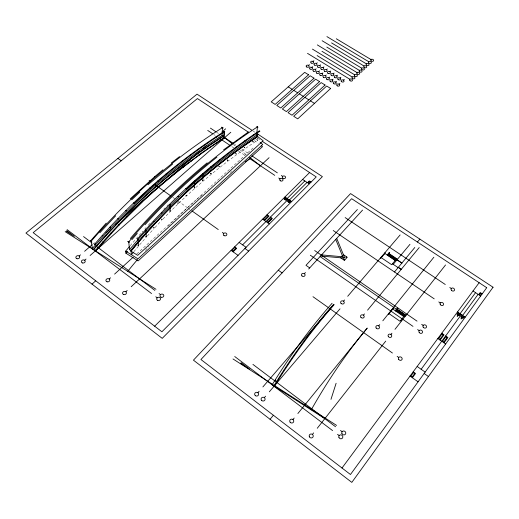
<?xml version="1.0" encoding="UTF-8"?>
<svg xmlns="http://www.w3.org/2000/svg" width="519" height="519" viewBox="0 0 519 519"><rect width="100%" height="100%" fill="white"/><g stroke="black" fill="none" stroke-linecap="round" stroke-linejoin="round"><path stroke-width="0.39" stroke-dasharray="2.6 1.95" d="M257.638 138.132L257.418 140.351A1272.906 813.76 63.3 0 0 162.577 219.459M136.769 253.908L253.635 147.422M92.538 244.404L94.983 242.282M252.974 130.957L254.991 132.287M257.502 138.184L260.875 140.409M216.449 132.144L218.46 133.487M234.523 144.224L235.86 145.119M241.88 149.141L247.907 153.17M213.757 134.473L215.093 135.368M231.85 146.605L233.861 147.947M238.552 151.094L245.253 155.59M172.821 197.343L174.793 198.738M178.088 201.074L187.307 207.613M187.962 208.08L189.941 209.475M255.88 139.17L259.623 142.05M254.427 140.415L258.151 143.283M233.252 144.516L235.152 146.001M240.213 149.952L246.531 154.896M133.863 251.715A1272.906 813.76 63.3 0 1 146.287 237.177M147.357 235.957A1272.906 813.76 63.3 0 1 153.845 228.769M154.928 227.588A1272.906 813.76 63.3 0 1 161.474 220.601M130.165 245.753A1260.735 812.027 63.3 0 1 142.842 231.189M144.769 229.054A1260.735 812.027 63.3 0 1 146.099 227.588M148.278 225.22A1260.735 812.027 63.3 0 1 151.081 222.216M163.809 209.06A1260.735 812.027 63.3 0 1 164.925 207.944M167.034 205.855A1260.735 812.027 63.3 0 1 168.208 204.7M145.359 250.469A1176.242 773.563 63.8 0 1 149.05 246.343M168.312 226.031A1176.242 773.563 63.8 0 1 195.215 200.782M196.416 199.737A1176.242 773.563 63.8 0 1 202.429 194.573M230.417 172.47A1176.242 773.563 63.8 0 1 231.643 171.568"/><path stroke-width="0.78" d="M174.339 167.416L174.786 167.378M145.884 230.164L145.359 230.177L145.884 230.131L146.293 236.547L145.781 236.593L146.293 236.534M137.957 239.227L137.425 239.214L137.957 239.214L138.45 245.558L137.924 245.591L138.45 245.526M194.612 187.794L194.119 187.826L194.612 187.833L194.696 181.248L194.197 181.248L194.69 181.222M202.845 180.586L202.365 180.554L202.851 180.573L203.013 173.969L202.52 173.975L203.007 173.956M222.093 135.433L222.482 127.642A1304.052 849.376 64.9 0 0 91.273 241.063L92.421 248.465L93.66 249.736A1270.661 833.157 65 0 1 223.131 136.607L223.164 136.043L222.093 135.433A1270.804 834.027 65 0 0 92.421 248.465M223.67 138.106L224.24 131.638L224.111 138.138M95.022 244.702L94.529 244.319L95.042 244.67M397.21 308.325L397.677 308.643M256.613 135.115L257.418 126.902A1537.784 920.109 63.9 0 0 128.757 241.886L129.49 249.684L130.723 250.456L130.775 251.021L137.684 255.354L263.146 140.772L257.534 136.465L257.593 135.868L256.613 135.115A1490.711 901.256 64.1 0 0 129.49 249.684M134.194 203.24C161.922 176.525 192.231 152.476 224.727 131.807L224.422 131.352L224.695 131.832M207.542 142.764L207.918 142.816M182.578 160.922L182.999 160.961L182.584 160.812M392.085 309.486L393.058 308.28M393.22 308.409L389.133 313.716L400.039 321.287L404.891 315.117M397.807 308.487L397.366 308.15M215.969 136.932L216.3 136.932L215.975 137.165M199.205 148.46L199.601 148.479M174.436 173.58L201.197 153.176L219.874 140.441L224.039 137.749L224.377 138.048M174.89 173.644L174.442 173.651M190.882 154.526L191.277 154.707L190.869 154.681M330.979 399.351L336.117 383.256M142.654 201.677C164.899 180.787 196.007 155.972 224.403 138.073M244.241 147.597L244.696 147.643L244.235 147.688M244.786 140.947L245.247 140.993L244.78 141.012M182.61 167.092L183.051 167.099M183.032 167.235L182.63 167.228M252.734 141.661L253.181 141.7M253.175 141.791L252.727 141.745M253.356 134.998L253.81 135.044M253.804 135.135L253.356 135.115M190.823 160.832L191.245 160.838M191.226 160.994L190.836 160.981M274.097 385.552C291.62 356.884 311.426 329.571 333.633 304.342M199.075 154.779L199.491 154.792M199.484 154.928L199.075 154.922M344.097 259.61L344.499 259.714M344.467 259.811L344.078 259.695M464.388 316.603L463.013 318.484L460.82 316.999L462.195 315.124M462.643 315.429L478.109 294.325M478.622 294.662L480.192 292.515L482.222 293.864M460.989 318.789L462.241 317.083M461.196 318.932L462.448 317.219M444.017 342.806L447.916 337.473L445.659 335.923M460.522 313.989L459.14 315.863L456.954 314.384L458.335 312.516M421.149 369.281L461.359 314.559M457.122 316.168L458.381 314.469M457.33 316.311L458.582 314.605M412.397 377.767L415.55 373.492L413.195 371.818M440.131 340.12L444.056 334.794L441.766 333.211M460.068 313.69L475.573 292.638M342.002 468.008L479.141 282.712M207.36 148.921L207.762 148.94M207.749 149.102L207.366 149.089M312.425 434.429L313.638 432.885M317.252 428.279L385.721 341.126M390.924 334.496L391.942 333.198M394.985 329.331L445.549 264.956M384.43 253.311L385.079 252.759M174.358 167.261L174.767 167.267M395.251 310.738L397.256 308.228M395.757 311.089L397.762 308.578M378.708 325.919L379.739 324.641M382.808 320.813L433.858 257.229M292.976 419.56L294.202 418.048M297.867 413.533L367.244 328.079A1613.967 831.075 62 0 0 311.205 409.906M346.231 257.203L346.621 257.314M346.588 257.43L346.205 257.34M343.669 257.372L344.058 257.482M344.032 257.586L343.643 257.508M363.417 315.182L364.461 313.924M367.562 310.161L419.216 247.557M394.492 271.969L414.785 247.498M270.055 419.287L273.409 415.252M417.419 242.036L419.845 239.116M384.313 253.96L384.903 253.46L395.244 260.454M393.227 264.32L409.971 244.313M387.648 255.348L389.581 253.071M264.34 397.658L265.592 396.192M269.322 391.813L339.997 308.837M387.168 255.024L389.101 252.753M343.5 301.202L344.558 299.969M347.704 296.284L400.123 234.945M384.871 253.499L381.29 257.696L391.683 264.709L396.016 259.539L396.795 260.058M95.937 250.638L118.994 225.155L142.641 201.774M130.321 238.558C153.663 211.149 179.36 185.724 207.165 162.843M131.969 239.596L137.256 233.453M257.891 392.727L259.15 391.274M262.893 386.927L333.86 304.504M207.555 142.615L207.937 142.615M137.405 239.051C172.963 197.648 213.945 160.806 259.532 130.736M94.536 244.306C132.124 200.723 175.772 162.246 224.39 131.372M334.132 304.692C311.951 329.915 292.171 357.208 274.674 385.87L274.116 385.559M341.405 256.665L342.352 255.601M223.708 138.028L224.091 138.054M224.078 138.216L223.695 138.19M215.683 143.27L216.073 143.296M216.034 143.484L215.716 143.478M304.361 273.721L305.444 272.54M308.682 269.004L362.554 210.117M106.207 223.138L90.767 240.647A3.451 1.31 42.6 0 1 91.681 241.225L91.779 241.478A3.471 1.33 42.7 0 1 90.864 240.907L90.501 240.589M99.869 232.713L115.679 215.768M144.996 224.753C167.105 200.353 191.115 177.667 216.903 157.186M357.383 209.514L305.989 265.319L309.687 267.901M290.919 201.08L289.349 202.65L287.435 201.353L289.005 199.789M289.401 200.055L307.053 182.403M288.376 201.872L289.803 200.444M307.501 182.701L309.298 180.897L311.082 182.078M288.558 201.995L289.978 200.568M267.934 222.911L272.371 218.473L270.405 217.117M285.178 199.705L286.605 198.284M233.128 251.858L236.69 248.309L234.646 246.856M264.554 220.575L269.017 216.131L267.013 214.756M287.15 198.53L304.835 180.923M287.545 198.796L285.969 200.36L284.062 199.069L285.632 197.505M242.594 244.858L288.272 199.29M154.649 326.198L309.584 172.542M284.996 199.581L286.423 198.161M131.722 199.809L139.825 192.179M130.211 198.861L154.681 176.713M125.838 291.749L127.181 290.491M131.19 286.741L269.082 157.685M339.056 84.227L339.932 83.416M343.442 80.166L344.311 79.355M335.624 82.119L336.507 81.308M340.023 78.064L340.892 77.266M332.212 80.01L333.088 79.199M336.617 75.975L337.486 75.177M186.379 189.013C209.287 167.806 233.861 148.395 259.909 131.177M328.799 77.908L329.682 77.104M333.217 73.886L334.093 73.088M109.204 279.027L110.553 277.795M114.595 274.11L133.175 257.184M325.4 75.806L326.282 75.008M329.825 71.804L330.707 71.012M92.032 284.127L95.71 280.805M256.457 135.796L258.092 134.324M322.014 73.717L322.896 72.92M326.445 69.728L327.327 68.943M318.627 71.635L319.516 70.837M323.078 67.658L323.953 66.873M315.26 69.552L316.149 68.761M319.717 65.595L320.599 64.817M311.893 67.483L312.788 66.692M316.363 63.539L317.245 62.76M84.668 260.266L86.037 259.065M90.118 255.491L230.806 132.248M308.539 65.413L309.434 64.628M313.015 61.489L313.904 60.71M147.973 184.79L172.691 163.972M79.141 256.036L80.51 254.848M84.603 251.293L91.928 244.929M105.973 232.739L110.858 228.496M115.743 224.253L199.393 151.619M203.059 148.44L206.724 145.262M221.989 132.001L225.648 128.822M154.694 176.707L162.94 169.778M199.556 148.687L199.205 148.648M171.231 163.063L179.568 156.569M223.566 149.861L248.419 131.949M392.28 309.596L392.857 309.084L403.724 316.603M389.179 252.688L389.613 252.844M389.503 253.136L389.101 253.025M127.934 241.348L128.219 241.445A3.627 1.466 42.1 0 1 129.199 242.055L129.289 242.328A3.652 1.486 42.2 0 1 128.31 241.718L127.921 241.367M321.579 254.907L342.845 256.788M320.56 256.016L343.844 258.079M95.911 250.619L95.457 250.379C119.487 222.56 146.001 195.708 174.89 173.567M336.306 38.769L369.379 58.582M369.781 58.822L370.988 59.549M326.918 36.609L367.076 60.723M367.478 60.963L368.685 61.69M331.576 42.902L364.76 62.877M365.162 63.117L366.375 63.85M322.143 40.735L362.431 65.044M362.839 65.284L364.053 66.017M326.801 47.086L360.095 67.217M360.497 67.464L361.711 68.197M317.323 44.9L357.74 69.403M358.149 69.65L359.362 70.389M321.975 51.303L355.379 71.603M355.787 71.849L357.001 72.589M312.444 49.11L353.004 73.815M353.407 74.061L354.626 74.801M317.096 55.572L350.61 76.034M351.019 76.28L352.245 77.026M307.52 53.366L348.21 78.265M348.619 78.518L349.845 79.264M129.666 246.343A1260.735 812.027 63.3 0 0 125.695 251.125L137.963 258.832L262.75 144.457L260.246 142.53M125.695 251.125L125.903 253.207L138.132 260.901L262.517 146.643L261.265 145.683M288.227 86.861L292.152 89.333M293.754 90.345L297.692 92.83M299.301 93.842L303.258 96.339M304.874 97.358L308.85 99.862M310.472 100.887L314.469 103.404M66.134 231.156L74.34 236.359L66.769 230.624M65.193 231.669L155.992 289.284M240.466 363.3L249.853 369.32L241.05 362.645M233.018 358.973L336.61 425.411M324.823 418.645L272.144 384.845A1762.323 899.998 62.8 0 1 332.095 303.258M251.624 130.068L197.032 94.153L25.95 233.063L162.226 338.369L322.39 176.629L256.341 133.175M248.056 131.949L197.434 98.558L33.184 232.655L161.902 331.777L316.227 176.921L262.231 141.298M473.036 290.958L480.652 296.018M302.609 179.451L309.285 183.882M345.161 217.597L445.276 284.496M449.791 287.513L451.296 288.525M210.429 128.115L215.781 131.696M222.476 136.166L233.18 143.328M251.923 155.856L277.354 172.853M281.304 175.5L282.628 176.382M207.723 130.431L212.414 133.571M219.115 138.067L230.514 145.703M249.276 158.282L274.746 175.357M278.709 178.011L280.033 178.893M389.114 253.629L397.476 259.241M388.854 253.927L397.223 259.545M397.035 259.772L401.901 263.036M396.983 259.831L401.849 263.094M396.068 259.481L396.847 260M388.322 254.557L395.919 259.662M388.063 254.861L395.66 259.961M387.725 255.257L395.322 260.363M398.358 267.304L401.291 269.283M398.261 267.421L401.193 269.4M392.448 263.795L398.105 267.603M457.499 311.951L465.225 317.167M284.905 197.012L291.652 201.58M333.211 230.507L434.215 298.847M438.769 301.928L440.294 302.96M343.416 254.66L347.217 257.262L344.428 260.408L340.613 257.794M314.67 250.534L417.023 321.138M421.642 324.33L423.186 325.394M397.269 309.194L406.046 315.247M397.009 309.525L405.78 315.584M320.087 256.535L396.425 309.266M396.931 309.616L405.709 315.682M404.522 315.584L405.339 316.149M437.828 338.531L445.685 343.961M396.451 310.219L404.418 315.721M396.14 310.609L404.158 316.058M262.549 219.187L269.387 223.916M310.33 255.225L412.994 326.367M417.626 329.578L419.177 330.648M400.83 320.281L401.648 320.846M417.159 366.459L425.152 372.11M239.136 242.405L246.071 247.316M278.294 270.204L282.109 272.903M424.146 373.485L428.435 376.522M117.897 158.405L121.232 160.767M149.115 180.534L150.432 181.468M155.038 184.738L170.842 195.942M191.913 210.876L218.259 229.554M222.346 232.454L223.715 233.42M244.929 248.458L248.646 251.099M312.976 296.699L392.429 353.024M397.145 356.365L398.715 357.481M410.036 376.087L418.074 381.815M231.078 250.392L238.046 255.367M83.546 236.586L91.895 242.892M95.749 245.798L154.844 290.387M159.073 293.579L160.481 294.643M252.928 364.396L335.572 426.754M340.483 430.465L342.131 431.698M67.113 229.638L151.548 293.553M155.778 296.758L157.192 297.828M234.731 356.521L332.601 430.608M337.525 434.338L339.166 435.584M223.131 136.607L231.987 143.529M249.697 157.367L260.447 165.769M256.911 126.623L257.048 126.753A2.751 1.395 52.9 0 0 257.229 126.915L257.58 127.181A2.751 1.395 52.9 0 0 257.748 127.291M224.039 131.891L224.396 131.917L224.007 131.813M257.943 127.2L257.833 127.084A2.738 1.382 52.8 0 0 257.606 126.883L257.262 126.623A2.738 1.382 52.8 0 0 257.087 126.506M170.037 204.525L169.531 204.583L170.037 204.557L170.2 211.051L169.7 211.032L170.2 211.032M336.714 238.364L344.512 257.327A0.714 0.597 15.5 0 1 344.091 258.066A0.714 0.597 15.5 0 1 343.189 257.632L335.728 239.441M381.115 257.813A1.479 1.22 19 0 1 380.635 258.222M380.524 258.073A1.583 1.304 19.2 0 1 380.816 257.612M388.952 313.852A1.551 1.33 23.4 0 1 388.452 314.3M388.329 314.19A1.661 1.421 23.7 0 1 388.64 313.632M133.37 252.312A1272.906 813.76 63.3 0 0 131.404 254.712L131.086 251.215A1288.658 820.682 63.2 0 1 257.787 136.659M130.775 251.021A1490.309 900.212 64.1 0 1 257.534 136.465M130.723 250.456A1493.643 901.555 64.1 0 1 257.593 135.868M127.726 271.346A1176.242 773.563 63.8 0 1 137.522 259.506M245.416 161.837A1176.242 773.563 63.8 0 1 250.781 158.217M125.903 253.207A1251.666 807.966 63.4 0 1 127.486 251.287M93.576 249.198A1273.029 834.254 65 0 1 223.164 136.043M149.855 188.066L150.328 188.086L149.861 188.021M150.192 194.268L150.666 194.255L150.192 194.268M141.791 195.416L142.271 195.423L141.791 195.404M166.125 174.027L166.593 174.047L166.125 174.008M133.772 203L134.259 203.013L133.785 202.942M134.265 209.151L134.752 209.157L134.272 209.138M157.964 180.93L158.438 180.943L157.964 180.949M235.775 153.773L236.242 153.819L235.782 153.747M236.249 147.137L236.722 147.182L236.255 147.098M125.806 210.811L126.299 210.805L125.812 210.805M126.383 216.942L126.87 216.942L126.389 216.916M228.23 153.527L227.757 153.533L228.23 153.527M119.046 224.954L118.559 224.993L119.046 224.967M227.361 160.131L227.835 160.163L227.361 160.131M117.897 218.869L118.397 218.869L117.904 218.843M110.787 233.232L111.28 233.219L110.787 233.219M218.986 166.709L219.459 166.742L218.986 166.696M219.297 160.099L219.784 160.144L219.303 160.073M110.047 227.166L110.547 227.179L110.06 227.108M275.861 380.258L275.329 380.232L275.861 380.258M102.256 235.704L102.762 235.691L102.256 235.697M103.08 241.737L103.579 241.737L103.08 241.711M210.649 173.508L211.136 173.541L210.649 173.508M210.889 166.917L211.376 166.962L210.896 166.891M95.736 250.145L96.236 250.119L95.736 250.145M94.834 244.151L95.347 244.131L94.834 244.131M186.425 195.319L185.925 195.313L186.418 195.358M185.925 188.767L186.425 188.799L185.925 188.754M178.283 203.059L177.783 203.072L178.283 203.059M177.699 196.532L178.205 196.552L177.699 196.532M166.307 180.262L166.774 180.288L166.314 180.236M161.928 212.842L161.415 212.835L161.922 212.881M161.662 219.271L162.175 219.303L161.668 219.245M158.23 187.145L158.697 187.164L158.23 187.132M153.358 221.353L153.877 221.366L153.358 221.353M153.689 227.77L154.201 227.789L153.695 227.757M493.05 287.234L351.817 482.391L193.438 360.154L350.572 193.581L493.05 287.234M463.564 316.668L462.799 317.719L461.638 316.934L462.41 315.883L463.564 316.668M481.424 293.923L480.438 295.279L479.42 294.604L480.412 293.248L481.424 293.923M486.718 287.701L350.461 474.509L200.937 359.518L351.655 198.693L486.718 287.701M447.08 337.545L443.81 342.008L442.59 341.171L445.866 336.708L447.08 337.545M458.543 313.275L457.777 314.319L458.932 315.104L459.704 314.06L458.543 313.275M414.675 373.57L412.203 376.924L410.912 376.003L413.384 372.655L414.675 373.57M443.22 334.859L439.924 339.329L438.672 338.459L441.967 334.002L443.22 334.859M344.629 259.682L343.948 259.727L344.629 259.682M346.75 257.294L346.069 257.333L346.75 257.294M290.121 201.119L289.245 202.001L288.233 201.314L289.109 200.438L290.121 201.119M310.304 182.117L309.175 183.252L308.28 182.662L309.415 181.527L310.304 182.117M270.503 217.785L266.779 221.503L267.843 222.236L271.56 218.518L270.503 217.785M286.748 198.835L285.872 199.711L284.86 199.024L285.735 198.154L286.748 198.835M234.724 247.563L231.928 250.34L233.05 251.138L235.847 248.361L234.724 247.563M267.11 215.424L263.367 219.141L264.456 219.9L268.2 216.176L267.11 215.424M330.635 88.477L297.718 118.87L293.683 116.282L326.685 86.024L330.635 88.477M325.082 85.025L292.041 115.231L288.026 112.655L321.151 82.586L325.082 85.025M319.548 81.593L286.391 111.604L282.388 109.042L315.63 79.167L319.548 81.593M314.04 78.181L280.76 107.997L276.783 105.448L310.141 75.761L314.04 78.181M308.558 74.775L275.161 104.41L271.197 101.867L304.679 72.368L308.558 74.775M221.788 127.207L222.022 127.492A3.069 1.667 44 0 0 222.872 127.979L223.202 128.05L222.943 127.784A3.056 1.648 43.8 0 0 222.093 127.298L221.814 127.207M255.471 395.718A2.005 1.888 4 0 0 258.631 394.388A2.005 1.888 4 0 0 255.809 392.461A2.005 1.888 4 0 0 255.471 395.718M261.764 400.551A2.011 1.901 6.1 0 0 265.06 399.52A2.011 1.901 6.1 0 0 262.439 397.327A2.011 1.901 6.1 0 0 261.764 400.551M290.16 422.252A2.037 1.946 19.2 0 0 293.631 421.837A2.037 1.946 19.2 0 0 291.444 419.131A2.037 1.946 19.2 0 0 290.16 422.252M309.421 436.862A2.063 1.966 30 0 0 312.951 437.082A2.063 1.966 30 0 0 311.264 433.994A2.063 1.966 30 0 0 309.421 436.862M338.978 437.549A2.07 1.94 36.2 0 0 342.469 438.075A2.07 1.94 36.2 0 0 341.009 434.87A2.07 1.94 36.2 0 0 338.978 437.549M398.702 359.362A1.94 1.693 29.1 0 0 401.959 359.596A1.94 1.693 29.1 0 0 400.22 356.858A1.94 1.693 29.1 0 0 398.702 359.362M341.943 433.657A2.063 1.927 35.6 0 0 345.42 434.182A2.063 1.927 35.6 0 0 343.954 430.997A2.063 1.927 35.6 0 0 341.943 433.657M419.19 332.445A1.894 1.609 28 0 0 422.362 332.679A1.894 1.609 28 0 0 420.63 330.058A1.894 1.609 28 0 0 419.19 332.445M423.206 327.171A1.881 1.596 27.9 0 0 426.359 327.411A1.881 1.596 27.9 0 0 424.633 324.803A1.881 1.596 27.9 0 0 423.206 327.171M440.333 304.666A1.849 1.525 27.2 0 0 443.421 304.906A1.849 1.525 27.2 0 0 441.695 302.402A1.849 1.525 27.2 0 0 440.333 304.666M451.355 290.192A1.823 1.486 26.8 0 0 454.391 290.432A1.823 1.486 26.8 0 0 452.672 287.98A1.823 1.486 26.8 0 0 451.355 290.192M301.993 275.939A1.817 1.551 11.4 0 0 305.023 275.414A1.817 1.551 11.4 0 0 302.817 273.377A1.817 1.551 11.4 0 0 301.993 275.939M341.061 303.388A1.849 1.596 17.5 0 0 344.168 303.102A1.849 1.596 17.5 0 0 342.105 300.825A1.849 1.596 17.5 0 0 341.061 303.388M360.997 317.42A1.868 1.615 20.9 0 0 364.117 317.122A1.868 1.615 20.9 0 0 362.009 314.806A1.868 1.615 20.9 0 0 360.997 317.42M376.197 328.06A1.881 1.635 23.6 0 0 379.37 328.027A1.881 1.635 23.6 0 0 377.469 325.53A1.881 1.635 23.6 0 0 376.197 328.06M388.426 336.662A1.901 1.648 25.7 0 0 391.611 336.63A1.901 1.648 25.7 0 0 389.678 334.1A1.901 1.648 25.7 0 0 388.426 336.662M282.868 178.218A1.68 1.323 8.2 0 0 285.593 177.595A1.68 1.323 8.2 0 0 283.387 175.986A1.68 1.323 8.2 0 0 282.868 178.218M157.718 300.404A1.933 1.654 -7.9 0 0 160.533 298.762A1.933 1.654 -7.9 0 0 157.575 297.536A1.933 1.654 -7.9 0 0 157.718 300.404M76.961 258.715A1.933 1.557 -11.8 0 0 79.679 256.95A1.933 1.557 -11.8 0 0 76.656 256.029A1.933 1.557 -11.8 0 0 76.961 258.715M82.502 262.958A1.94 1.57 -11.7 0 0 85.213 261.18A1.94 1.57 -11.7 0 0 82.184 260.259A1.94 1.57 -11.7 0 0 82.502 262.958M107.07 281.798A1.946 1.609 -11.2 0 0 109.769 279.962A1.946 1.609 -11.2 0 0 106.7 279.027A1.946 1.609 -11.2 0 0 107.07 281.798M123.736 294.571A1.953 1.641 -10.8 0 0 126.422 292.703A1.953 1.641 -10.8 0 0 123.327 291.756A1.953 1.641 -10.8 0 0 123.736 294.571M280.266 180.742A1.687 1.33 8 0 0 283.004 180.112A1.687 1.33 8 0 0 280.792 178.497A1.687 1.33 8 0 0 280.266 180.742M224.007 235.561A1.791 1.479 2.3 0 0 226.861 234.588A1.791 1.479 2.3 0 0 224.377 233.025A1.791 1.479 2.3 0 0 224.007 235.561M161.013 297.205A1.927 1.648 -7.3 0 0 163.816 295.571A1.927 1.648 -7.3 0 0 160.864 294.357A1.927 1.648 -7.3 0 0 161.013 297.205M337.24 85.823A1.525 1.096 11.3 0 0 339.673 85.343A1.525 1.096 11.3 0 0 337.616 83.968A1.525 1.096 11.3 0 0 337.24 85.823M333.808 83.702A1.525 1.09 11 0 0 336.241 83.228A1.525 1.09 11 0 0 334.191 81.853A1.525 1.09 11 0 0 333.808 83.702M330.389 81.593A1.525 1.09 10.8 0 0 332.815 81.113A1.525 1.09 10.8 0 0 330.772 79.744A1.525 1.09 10.8 0 0 330.389 81.593M326.976 79.485A1.518 1.083 10.6 0 0 329.403 79.011A1.518 1.083 10.6 0 0 327.366 77.642A1.518 1.083 10.6 0 0 326.976 79.485M323.571 77.383A1.518 1.083 10.4 0 0 326.003 76.909A1.518 1.083 10.4 0 0 323.966 75.547A1.518 1.083 10.4 0 0 323.571 77.383M320.178 75.281A1.518 1.077 10.2 0 0 322.61 74.814A1.518 1.077 10.2 0 0 320.58 73.458A1.518 1.077 10.2 0 0 320.178 75.281M316.791 73.192A1.512 1.077 9.9 0 0 319.224 72.725A1.512 1.077 9.9 0 0 317.2 71.375A1.512 1.077 9.9 0 0 316.791 73.192M313.418 71.109A1.512 1.07 9.7 0 0 315.844 70.642A1.512 1.07 9.7 0 0 313.833 69.293A1.512 1.07 9.7 0 0 313.418 71.109M310.051 69.027A1.512 1.07 9.5 0 0 312.477 68.566A1.512 1.07 9.5 0 0 310.466 67.223A1.512 1.07 9.5 0 0 310.051 69.027M306.697 66.951A1.505 1.064 9.3 0 0 309.123 66.497A1.505 1.064 9.3 0 0 307.118 65.154A1.505 1.064 9.3 0 0 306.697 66.951M311.186 63.013A1.499 1.057 9.6 0 0 313.599 62.559A1.499 1.057 9.6 0 0 311.601 61.229A1.499 1.057 9.6 0 0 311.186 63.013M314.533 65.07A1.505 1.057 9.8 0 0 316.947 64.615A1.505 1.057 9.8 0 0 314.942 63.279A1.505 1.057 9.8 0 0 314.533 65.07M317.894 67.133A1.505 1.064 10 0 0 320.307 66.679A1.505 1.064 10 0 0 318.296 65.336A1.505 1.064 10 0 0 317.894 67.133M321.255 69.202A1.505 1.064 10.2 0 0 323.668 68.748A1.505 1.064 10.2 0 0 321.657 67.399A1.505 1.064 10.2 0 0 321.255 69.202M324.635 71.278A1.505 1.07 10.4 0 0 327.048 70.818A1.505 1.07 10.4 0 0 325.024 69.468A1.505 1.07 10.4 0 0 324.635 71.278M328.014 73.361A1.512 1.07 10.6 0 0 330.428 72.894A1.512 1.07 10.6 0 0 328.404 71.544A1.512 1.07 10.6 0 0 328.014 73.361M331.407 75.45A1.512 1.077 10.8 0 0 333.821 74.983A1.512 1.077 10.8 0 0 331.79 73.627A1.512 1.077 10.8 0 0 331.407 75.45M334.813 77.539A1.512 1.077 11 0 0 337.227 77.072A1.512 1.077 11 0 0 335.183 75.709A1.512 1.077 11 0 0 334.813 77.539M338.226 79.641A1.518 1.083 11.2 0 0 340.639 79.167A1.518 1.083 11.2 0 0 338.589 77.805A1.518 1.083 11.2 0 0 338.226 79.641M341.528 81.658A1.518 1.083 11.5 0 0 344.032 81.373A1.518 1.083 11.5 0 0 342.151 79.881A1.518 1.083 11.5 0 0 341.528 81.658M371.208 60.924A1.479 1.025 12.8 0 0 373.622 60.658A1.479 1.025 12.8 0 0 371.753 59.224A1.479 1.025 12.8 0 0 371.208 60.924M368.905 63.078A1.486 1.032 12.7 0 0 371.325 62.812A1.486 1.032 12.7 0 0 369.457 61.372A1.486 1.032 12.7 0 0 368.905 63.078M366.589 65.238A1.486 1.038 12.6 0 0 369.015 64.972A1.486 1.038 12.6 0 0 367.147 63.526A1.486 1.038 12.6 0 0 366.589 65.238M364.26 67.412A1.492 1.044 12.5 0 0 366.699 67.146A1.492 1.044 12.5 0 0 364.825 65.692A1.492 1.044 12.5 0 0 364.26 67.412M361.925 69.598A1.492 1.051 12.4 0 0 364.37 69.325A1.492 1.051 12.4 0 0 362.496 67.872A1.492 1.051 12.4 0 0 361.925 69.598M359.57 71.797A1.499 1.057 12.3 0 0 362.022 71.525A1.499 1.057 12.3 0 0 360.147 70.059A1.499 1.057 12.3 0 0 359.57 71.797M357.208 74.009A1.505 1.064 12.2 0 0 359.667 73.73A1.505 1.064 12.2 0 0 357.792 72.258A1.505 1.064 12.2 0 0 357.208 74.009M354.834 76.228A1.505 1.064 12.1 0 0 357.299 75.949A1.505 1.064 12.1 0 0 355.418 74.47A1.505 1.064 12.1 0 0 354.834 76.228M352.44 78.46A1.512 1.07 12 0 0 354.918 78.174A1.512 1.07 12 0 0 353.037 76.695A1.512 1.07 12 0 0 352.44 78.46M350.04 80.705A1.512 1.077 11.9 0 0 352.524 80.419A1.512 1.077 11.9 0 0 350.643 78.933A1.512 1.077 11.9 0 0 350.04 80.705"/></g></svg>
